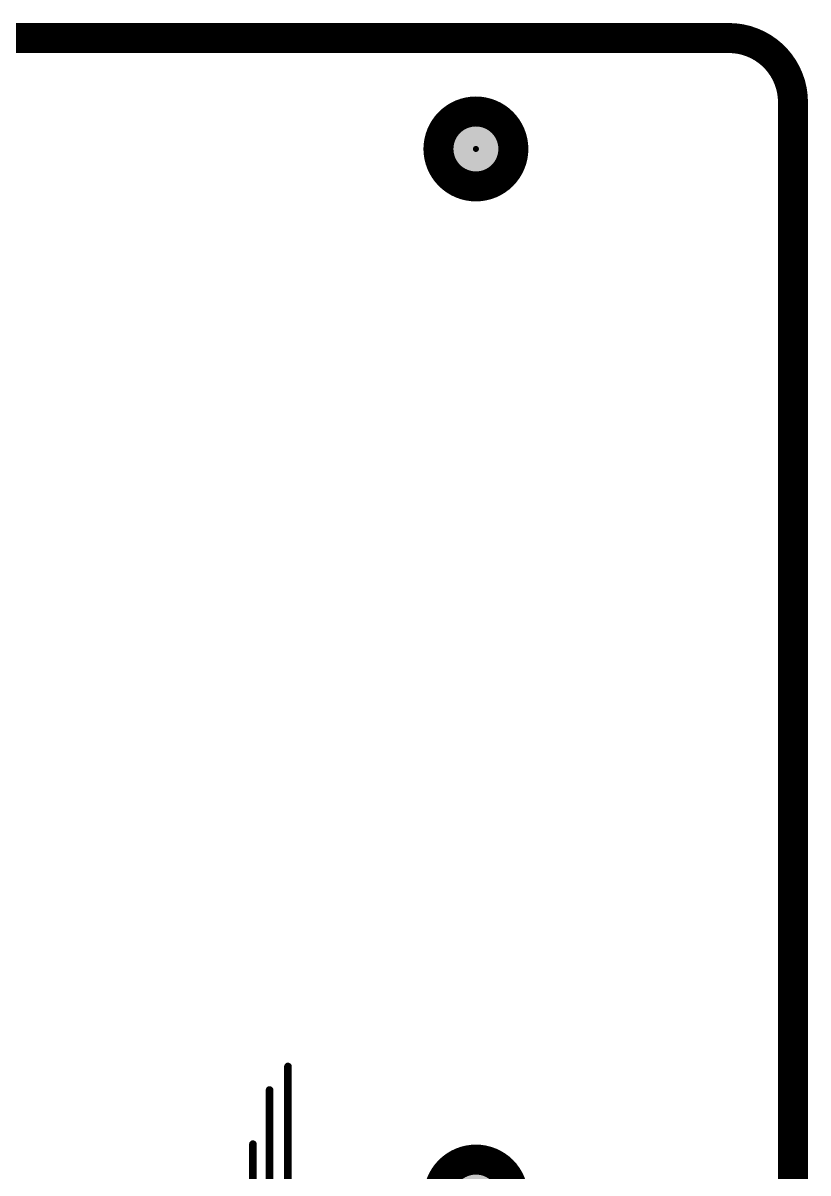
# Model space of a CAD drawing. Header units: millimetres. Extents: x -1.62 to 7.16, y -0.1 to 4.29.
# Drawn here: x 6.117 to 7.148, y 2.765 to 4.276 of the extents above; entities that cross this region are included whole.
import ezdxf

# ---------------------------------------------------------------- set-up
doc = ezdxf.new("R2010")
doc.units = ezdxf.units.MM
doc.header["$MEASUREMENT"] = 0
for name, color, linetype in [('BottomLayer', 5, 'Continuous'), ('BottomSolder', 6, 'Continuous'), ('Mechanical2', 216, 'Continuous'), ('PadHoleLayer', 156, 'Continuous'), ('TopSolder', 216, 'Continuous')]:
    doc.layers.add(name, color=color, linetype=linetype)

msp = doc.modelspace()

# ---------------------------------------------------------------- hatches: boundary and pattern name
at = {"layer": 'BottomSolder'}
h = msp.add_hatch(color=6, dxfattribs=at)
edge = h.paths.add_edge_path()
edge.add_arc((6.7119, 4.1101), 0.004, 0, 360)
at = {"layer": 'PadHoleLayer'}
h = msp.add_hatch(color=156, dxfattribs=at)
edge = h.paths.add_edge_path()
edge.add_arc((6.7119, 4.1101), 0.063, 0, 360)
h = msp.add_hatch(color=156, dxfattribs=at)
edge = h.paths.add_edge_path()
edge.add_arc((6.7119, 2.7335), 0.063, 0, 360)
at = {"layer": 'TopSolder'}
h = msp.add_hatch(color=216, dxfattribs=at)
edge = h.paths.add_edge_path()
edge.add_arc((6.7119, 4.1101), 0.004, 0, 360)

# ---------------------------------------------------------------- linework, layer by layer
at = {"layer": 'BottomLayer', "const_width": 0.01}
for points in [[(6.465, 2.1071), (6.465, 2.905)], [(6.4409, 2.0899), (6.4409, 2.8741)], [(6.419, 1.9618), (6.419, 2.803)]]:
    msp.add_lwpolyline(points, dxfattribs=at)
at = {"layer": 'BottomLayer', "const_width": 0.005}
for points in [[(6.4625, 2.905, 1), (6.4675, 2.905, 1)], [(6.4384, 2.8741, 1), (6.4434, 2.8741, 1)], [(6.4165, 2.803, 1), (6.4215, 2.803, 1)]]:
    msp.add_lwpolyline(points, format="xyb", close=True, dxfattribs=at)
at = {"layer": 'Mechanical2', "const_width": 0.0394}
for points in [[(-1.5178, 4.2558), (7.0441, 4.2558)], [(7.1284, 4.1715), (7.1284, 0.7524)]]:
    msp.add_lwpolyline(points, dxfattribs=at)
at = {"layer": 'Mechanical2'}
for points, const_width in [([(7.0343, 4.2558, 1), (7.054, 4.2558, 1)], 0.0197), ([(7.0343, 4.2558, 1), (7.054, 4.2558, 1)], 0.0197), ([(7.1186, 4.1715, 1), (7.1383, 4.1715, 1)], 0.0197), ([(7.1186, 4.1715, 1), (7.1383, 4.1715, 1)], 0.0197), ([(6.7611, 4.1101, 1), (6.6627, 4.1101, 1)], 0.0394), ([(6.6528, 4.1101, 1), (6.6725, 4.1101, 1)], 0.0197), ([(6.7512, 4.1101, 1), (6.7709, 4.1101, 1)], 0.0197), ([(6.7611, 2.7335, 1), (6.6627, 2.7335, 1)], 0.0394)]:
    msp.add_lwpolyline(points, format="xyb", close=True, dxfattribs=dict(at, const_width=const_width))
at = {"layer": 'Mechanical2', "const_width": 0.0394}
msp.add_lwpolyline([(7.0441, 4.2558, -0.414214), (7.1284, 4.1715)], format="xyb", dxfattribs=at)

doc.saveas('drawing.dxf')
